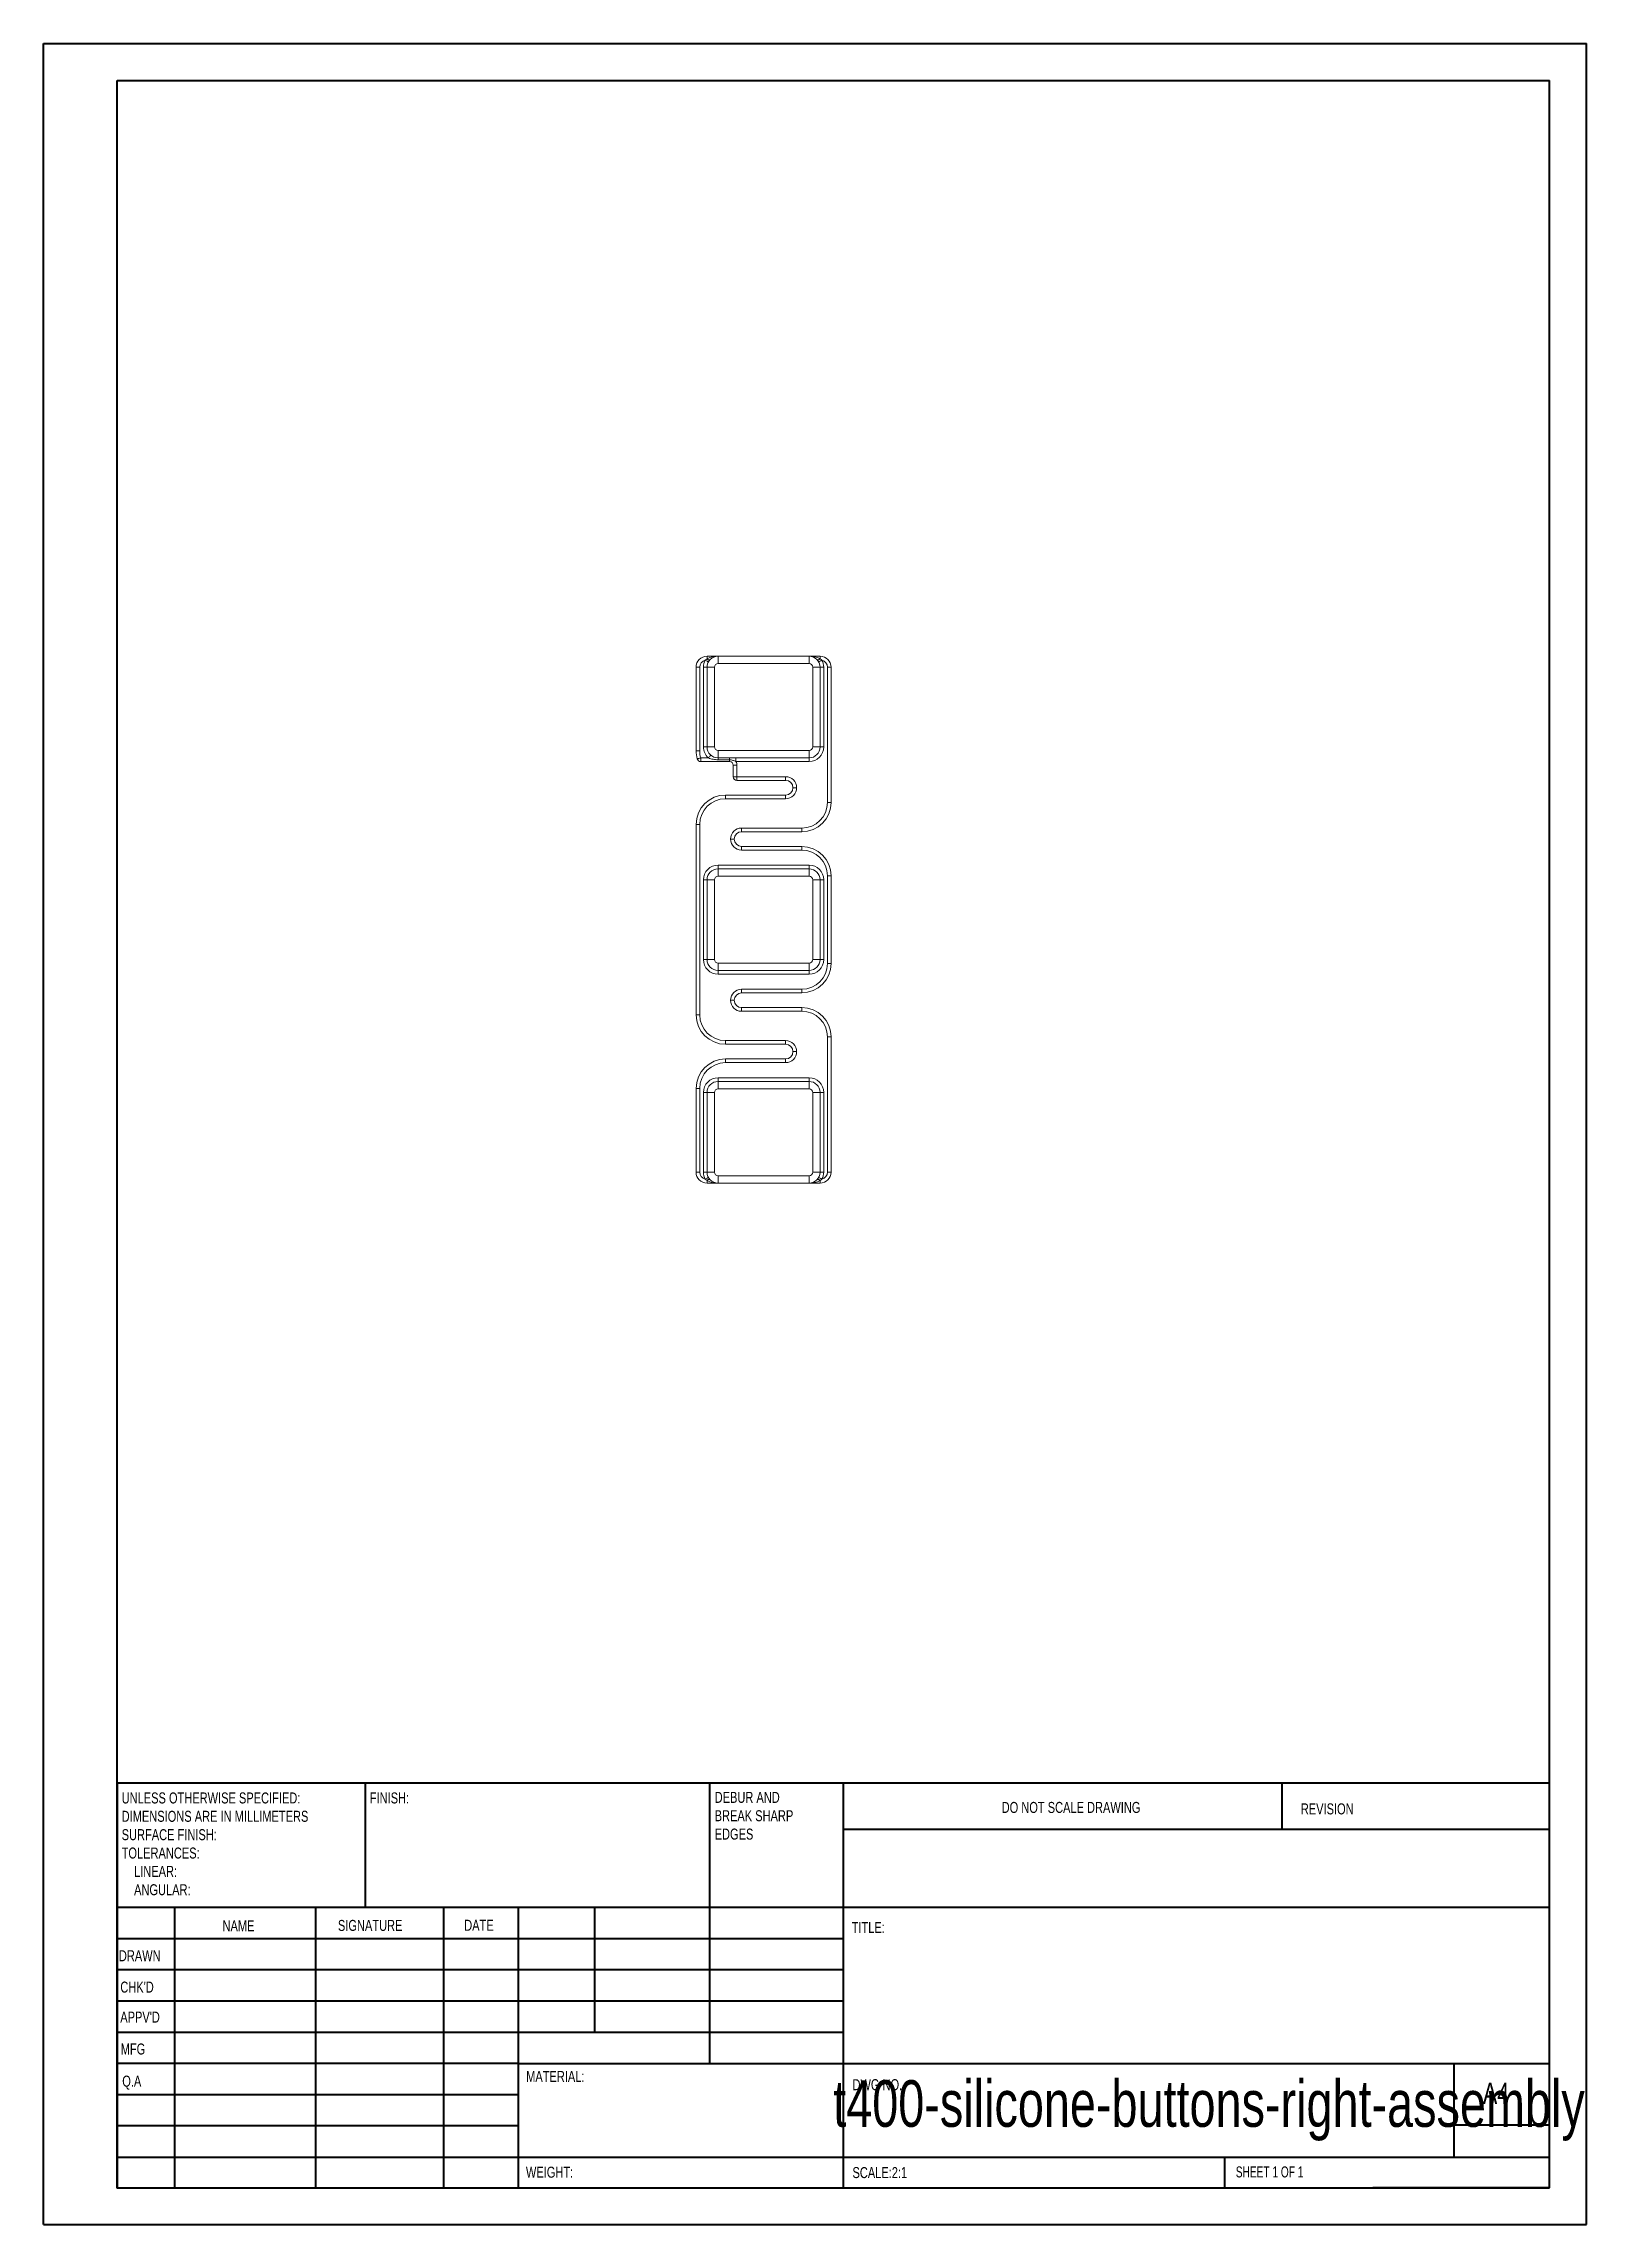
# Model space of a CAD drawing. Header units: millimetres. Extents: x 0 to 210, y 0 to 297.
import ezdxf

# ---------------------------------------------------------------- set-up
doc = ezdxf.new("R2010")
doc.units = ezdxf.units.MM
doc.styles.add('SLDTEXTSTYLE0', font='TXT', dxfattribs={"width": 0.75})
doc.styles.add('SLDTEXTSTYLE1', font='TXT', dxfattribs={"width": 0.6875})

# ---------------------------------------------------------------- blocks, each defined once
blk = doc.blocks.new('SW_NOTE_0')
at = {"color": 0, "linetype": 'Continuous', "lineweight": 0, "char_height": 1.5, "attachment_point": 1, "style": 'SLDTEXTSTYLE0'}
for s, insert in [('DEBUR AND', (0, 1.93)), ('BREAK SHARP', (0, -0.57)), ('EDGES', (0, -3.07))]:
    blk.add_mtext(s, dxfattribs=dict(at, insert=insert))
blk = doc.blocks.new('SW_NOTE_1')
at = {"color": 0, "linetype": 'Continuous', "lineweight": 0, "char_height": 1.5, "attachment_point": 1, "style": 'SLDTEXTSTYLE0'}
for s, insert in [('UNLESS OTHERWISE SPECIFIED:', (0, 1.93)), ('DIMENSIONS ARE IN MILLIMETERS', (0, -0.57)), ('TOLERANCES:', (0, -5.57)), ('SURFACE FINISH:', (0, -3.07)), ('LINEAR:', (1.69, -8.07)), ('ANGULAR:', (1.69, -10.57))]:
    blk.add_mtext(s, dxfattribs=dict(at, insert=insert))

msp = doc.modelspace()

# ---------------------------------------------------------------- linework, layer by layer
at = {"color": 7, "linetype": 'Continuous', "lineweight": 40}
for p, q in [((0.08, 0.21), (0.08, 297.21)), ((0.08, 297.21), (210.08, 297.21)), ((210.08, 0.21), (210.08, 297.21)), ((210.08, 292.21), (210.08, 297.21)), ((10.08, 292.21), (205.08, 292.21)), ((10.08, 5.21), (10.08, 292.21)), ((205.08, 5.21), (205.08, 292.21)), ((10.11, 60.37), (205.08, 60.37)), ((10.11, 60.37), (10.11, 5.12)), ((43.91, 43.37), (43.91, 60.37)), ((90.71, 60.37), (90.71, 22.12)), ((108.91, 60.37), (108.91, 5.12)), ((168.68, 54.09), (168.68, 60.46)), ((205.08, 54), (108.91, 54)), ((205.08, 43.37), (10.11, 43.37)), ((17.91, 43.37), (17.91, 5.12)), ((37.1, 43.37), (37.1, 5.12)), ((54.51, 43.37), (54.51, 5.12)), ((64.71, 5.12), (64.71, 43.37)), ((75.11, 26.37), (75.11, 43.37)), ((108.91, 39.12), (10.11, 39.12)), ((108.91, 34.87), (10.11, 34.87)), ((108.91, 30.62), (10.11, 30.62)), ((108.91, 26.37), (10.11, 26.37)), ((64.71, 22.12), (10.11, 22.12)), ((64.71, 22.12), (205.08, 22.12)), ((192.08, 9.46), (192.08, 22.21)), ((64.71, 17.87), (10.11, 17.87)), ((64.71, 13.62), (10.11, 13.62)), ((205.08, 13.71), (192.08, 13.71)), ((10.11, 9.37), (205.08, 9.37)), ((160.88, 5.21), (160.88, 9.46)), ((10.08, 5.21), (205.08, 5.21)), ((205.08, 5.21), (180.99, 5.21)), ((0.08, 0.21), (210.08, 0.21))]:
    msp.add_line(p, q, dxfattribs=at)
at = {"color": 7, "linetype": 'Continuous', "lineweight": 15}
for p, q in [((88.89, 212.28), (89.39, 212.28)), ((88.89, 200.88), (88.89, 212.28)), ((89.39, 212.28), (89.39, 200.88)), ((89.89, 201.44), (89.89, 212.28)), ((90.39, 212.28), (89.89, 212.28)), ((90.39, 213.78), (90.39, 213.45)), ((90.39, 213.78), (91.89, 213.78)), ((91.39, 212.28), (90.39, 212.28)), ((90.39, 201.44), (90.39, 212.28)), ((91.39, 212.28), (91.39, 201.44)), ((91.89, 213.78), (91.89, 212.78)), ((91.89, 213.78), (104.27, 213.78)), ((104.27, 212.78), (91.89, 212.78)), ((104.27, 212.78), (104.27, 213.78)), ((104.27, 213.78), (105.77, 213.78)), ((104.77, 201.44), (104.77, 212.28)), ((105.77, 212.28), (104.77, 212.28)), ((105.77, 213.45), (105.77, 213.78)), ((105.77, 212.28), (105.77, 201.44)), ((105.77, 212.28), (106.27, 212.28)), ((106.27, 212.28), (106.27, 201.44)), ((106.77, 212.28), (107.27, 212.28)), ((106.77, 193.88), (106.77, 212.28)), ((107.27, 212.28), (107.27, 193.88)), ((88.89, 200.88), (89.39, 200.88)), ((89.52, 199.44), (89.52, 199.94)), ((89.52, 199.94), (90.57, 199.94)), ((93.45, 199.44), (89.52, 199.44)), ((90.39, 201.44), (89.89, 201.44)), ((90.39, 201.44), (91.39, 201.44)), ((91.89, 200.94), (104.27, 200.94)), ((91.89, 200.94), (91.89, 199.94)), ((104.27, 199.94), (91.89, 199.94)), ((91.89, 199.94), (91.89, 199.69)), ((93.45, 199.69), (91.89, 199.69)), ((93.45, 199.94), (93.45, 199.69)), ((93.45, 199.44), (93.45, 199.69)), ((94.32, 199.94), (94.32, 199.44)), ((104.27, 199.44), (94.32, 199.44)), ((104.27, 199.94), (104.27, 200.94)), ((104.27, 199.94), (104.27, 199.44)), ((104.77, 201.44), (105.77, 201.44)), ((105.77, 201.44), (106.27, 201.44)), ((93.95, 198.94), (94.45, 198.94)), ((93.95, 197.38), (93.95, 198.94)), ((93.95, 197.38), (94.45, 197.38)), ((94.45, 198.94), (94.45, 197.38)), ((94.45, 197.38), (101.08, 197.38)), ((94.45, 196.88), (94.45, 197.38)), ((101.08, 196.88), (94.45, 196.88)), ((101.08, 196.88), (101.08, 197.38)), ((92.89, 194.88), (101.08, 194.88)), ((92.89, 194.88), (92.89, 194.38)), ((101.08, 194.38), (92.89, 194.38)), ((101.08, 194.88), (101.08, 194.38)), ((102.08, 195.88), (102.58, 195.88)), ((106.77, 193.88), (107.27, 193.88)), ((88.89, 190.88), (89.39, 190.88)), ((88.89, 164.93), (88.89, 190.88)), ((89.39, 190.88), (89.39, 164.93)), ((95.08, 190.38), (103.27, 190.38)), ((95.08, 190.38), (95.08, 189.88)), ((103.27, 190.38), (103.27, 189.88)), ((93.58, 188.88), (94.08, 188.88)), ((103.27, 189.88), (95.08, 189.88)), ((95.08, 187.38), (95.08, 187.88)), ((95.08, 187.88), (103.27, 187.88)), ((103.27, 187.38), (95.08, 187.38)), ((103.27, 187.38), (103.27, 187.88)), ((91.89, 185.33), (91.89, 184.83)), ((91.89, 185.33), (104.27, 185.33)), ((91.89, 184.83), (91.89, 183.83)), ((91.89, 184.83), (104.27, 184.83)), ((104.27, 185.33), (104.27, 184.83)), ((104.27, 183.83), (104.27, 184.83)), ((90.39, 183.33), (89.89, 183.33)), ((89.89, 172.48), (89.89, 183.33)), ((91.39, 183.33), (90.39, 183.33)), ((90.39, 172.48), (90.39, 183.33)), ((91.39, 183.33), (91.39, 172.48)), ((104.27, 183.83), (91.89, 183.83)), ((105.77, 183.33), (104.77, 183.33)), ((104.77, 172.48), (104.77, 183.33)), ((105.77, 183.33), (105.77, 172.48)), ((106.27, 183.33), (105.77, 183.33)), ((106.27, 183.33), (106.27, 172.48)), ((106.77, 171.93), (106.77, 183.88)), ((106.77, 183.88), (107.27, 183.88)), ((107.27, 183.88), (107.27, 171.93)), ((90.39, 172.48), (89.89, 172.48)), ((90.39, 172.48), (91.39, 172.48)), ((104.77, 172.48), (105.77, 172.48)), ((106.27, 172.48), (105.77, 172.48)), ((91.89, 171.98), (104.27, 171.98)), ((91.89, 171.98), (91.89, 170.98)), ((104.27, 170.98), (91.89, 170.98)), ((91.89, 170.98), (91.89, 170.48)), ((104.27, 170.48), (91.89, 170.48)), ((104.27, 170.98), (104.27, 171.98)), ((104.27, 170.98), (104.27, 170.48)), ((106.77, 171.93), (107.27, 171.93)), ((93.58, 166.93), (94.08, 166.93)), ((95.08, 168.43), (103.27, 168.43)), ((95.08, 168.43), (95.08, 167.93)), ((103.27, 167.93), (95.08, 167.93)), ((103.27, 168.43), (103.27, 167.93)), ((88.89, 164.93), (89.39, 164.93)), ((95.08, 165.43), (95.08, 165.93)), ((95.08, 165.93), (103.27, 165.93)), ((103.27, 165.43), (95.08, 165.43)), ((103.27, 165.43), (103.27, 165.93)), ((92.89, 161.43), (101.08, 161.43)), ((92.89, 160.93), (92.89, 161.43)), ((101.08, 160.93), (92.89, 160.93)), ((101.08, 160.93), (101.08, 161.43)), ((106.77, 143.52), (106.77, 161.93)), ((106.77, 161.93), (107.27, 161.93)), ((107.27, 161.93), (107.27, 143.52)), ((92.89, 158.93), (92.89, 158.43)), ((92.89, 158.93), (101.08, 158.93)), ((101.08, 158.43), (92.89, 158.43)), ((101.08, 158.93), (101.08, 158.43)), ((102.08, 159.93), (102.58, 159.93)), ((88.89, 154.93), (89.39, 154.93)), ((88.89, 143.52), (88.89, 154.93)), ((89.39, 154.93), (89.39, 143.52)), ((91.89, 155.87), (91.89, 156.37)), ((91.89, 156.37), (104.27, 156.37)), ((91.89, 155.87), (91.89, 154.87)), ((91.89, 155.87), (104.27, 155.87)), ((104.27, 154.87), (91.89, 154.87)), ((104.27, 155.87), (104.27, 156.37)), ((104.27, 154.87), (104.27, 155.87)), ((89.89, 143.52), (89.89, 154.37)), ((90.39, 154.37), (89.89, 154.37)), ((91.39, 154.37), (90.39, 154.37)), ((90.39, 143.52), (90.39, 154.37)), ((91.39, 154.37), (91.39, 143.52)), ((104.77, 143.52), (104.77, 154.37)), ((105.77, 154.37), (104.77, 154.37)), ((105.77, 154.37), (105.77, 143.52)), ((105.77, 154.37), (106.27, 154.37)), ((106.27, 154.37), (106.27, 143.52)), ((88.89, 143.52), (89.39, 143.52)), ((90.39, 143.52), (89.89, 143.52)), ((90.39, 143.52), (91.39, 143.52)), ((91.89, 143.02), (104.27, 143.02)), ((91.89, 143.02), (91.89, 142.02)), ((104.27, 142.02), (104.27, 143.02)), ((104.77, 143.52), (105.77, 143.52)), ((105.77, 143.52), (106.27, 143.52)), ((106.77, 143.52), (107.27, 143.52)), ((90.39, 142.02), (90.39, 142.36)), ((91.89, 142.02), (90.39, 142.02)), ((104.27, 142.02), (91.89, 142.02)), ((105.77, 142.02), (104.27, 142.02)), ((105.77, 142.36), (105.77, 142.02))]:
    msp.add_line(p, q, dxfattribs=at)
at = {"color": 7, "linetype": 'Continuous', "lineweight": 15, "flags": 128}
for points in [[(90.58, 213.01), (90.57, 213.02), (90.54, 213.03), (90.5, 213.05), (90.45, 213.08), (90.38, 213.12), (90.31, 213.16), (90.22, 213.21), (90.14, 213.25)], [(105.59, 213.01), (105.59, 213.02), (105.62, 213.03), (105.66, 213.05), (105.71, 213.08), (105.78, 213.12), (105.86, 213.16), (105.94, 213.21), (106.02, 213.25)], [(89.04, 199.8), (89.05, 199.8), (89.07, 199.81), (89.12, 199.82), (89.18, 199.84), (89.25, 199.86), (89.34, 199.88), (89.43, 199.91), (89.52, 199.94)], [(90.9, 200.31), (90.89, 200.3), (90.87, 200.28), (90.84, 200.25), (90.8, 200.2), (90.75, 200.14), (90.69, 200.08), (90.63, 200.01), (90.57, 199.94)], [(90.58, 142.8), (90.57, 142.79), (90.54, 142.78), (90.5, 142.76), (90.45, 142.73), (90.38, 142.69), (90.31, 142.65), (90.22, 142.6), (90.14, 142.56)], [(105.59, 142.8), (105.59, 142.79), (105.62, 142.78), (105.66, 142.76), (105.71, 142.73), (105.78, 142.69), (105.86, 142.65), (105.94, 142.6), (106.02, 142.56)]]:
    msp.add_lwpolyline(points, dxfattribs=at)
at = {"color": 7, "linetype": 'Continuous', "lineweight": 15}
for centre, radius, start, end in [((90.39, 212.28), 1.5, 90, 180), ((90.39, 212.28), 1, 104.4775, 180), ((91.89, 212.28), 2, 151.045, 180), ((91.89, 212.28), 1.5, 90, 180), ((90.75, 213.74), 0.467, 219.5827, 271.8264), ((91.89, 212.28), 0.5, 90, 180), ((104.27, 212.28), 1.5, 0, 90), ((104.27, 212.28), 0.5, 0, 90), ((105.41, 213.74), 0.467, 268.1736, 320.4173), ((105.77, 212.28), 1.5, 0, 90), ((104.27, 212.28), 2, 0, 28.955), ((105.77, 212.28), 1, 0, 75.5225), ((92.89, 200.88), 4, 180, 195.6813), ((89.52, 199.94), 0.5, 195.6813, 270), ((92.89, 200.88), 3.5, 180, 195.6813), ((91.89, 201.44), 2, 180, 228.5904), ((91.89, 201.44), 1.5, 180, 270), ((91.89, 201.44), 0.5, 180, 270), ((93.45, 198.94), 0.5, 0, 90), ((93.45, 198.94), 1, 0, 30), ((104.27, 201.44), 0.5, 270, 0), ((104.27, 201.44), 1.5, 270, 0), ((104.27, 201.44), 2, 270, 0), ((94.45, 197.38), 0.5, 180, 270), ((101.08, 195.88), 1.5, 0, 90), ((101.08, 195.88), 1, 0, 90), ((92.89, 190.88), 4, 90, 180), ((92.89, 190.88), 3.5, 90, 180), ((101.08, 195.88), 1.5, 270, 0), ((101.08, 195.88), 1, 270, 0), ((103.27, 193.88), 3.5, 270, 0), ((103.27, 193.88), 4, 270, 0), ((95.08, 188.88), 1.5, 90, 180), ((95.08, 188.88), 1.5, 180, 270), ((95.08, 188.88), 1, 90, 180), ((95.08, 188.88), 1, 180, 270), ((103.27, 183.88), 4, 0, 90), ((103.27, 183.88), 3.5, 0, 90), ((91.89, 183.33), 2, 90, 180), ((91.89, 183.33), 1.5, 90, 180), ((104.27, 183.33), 2, 0, 90), ((104.27, 183.33), 1.5, 0, 90), ((91.89, 183.33), 0.5, 90, 180), ((104.27, 183.33), 0.5, 0, 90), ((91.89, 172.48), 2, 180, 270), ((91.89, 172.48), 1.5, 180, 270), ((91.89, 172.48), 0.5, 180, 270), ((104.27, 172.48), 0.5, 270, 0), ((104.27, 172.48), 1.5, 270, 0), ((104.27, 172.48), 2, 270, 0), ((103.27, 171.93), 3.5, 270, 0), ((103.27, 171.93), 4, 270, 0), ((95.08, 166.93), 1.5, 90, 180), ((95.08, 166.93), 1.5, 180, 270), ((95.08, 166.93), 1, 90, 180), ((95.08, 166.93), 1, 180, 270), ((92.89, 164.93), 4, 180, 270), ((92.89, 164.93), 3.5, 180, 270), ((103.27, 161.93), 4, 0, 90), ((103.27, 161.93), 3.5, 0, 90), ((101.08, 159.93), 1.5, 0, 90), ((101.08, 159.93), 1, 0, 90), ((92.89, 154.93), 4, 90, 180), ((92.89, 154.93), 3.5, 90, 180), ((101.08, 159.93), 1.5, 270, 0), ((101.08, 159.93), 1, 270, 0), ((91.89, 154.37), 2, 90, 180), ((91.89, 154.37), 1.5, 90, 180), ((91.89, 154.37), 0.5, 90, 180), ((104.27, 154.37), 2, 0, 90), ((104.27, 154.37), 1.5, 0, 90), ((104.27, 154.37), 0.5, 0, 90), ((90.39, 143.52), 1.5, 180, 270), ((90.39, 143.52), 1, 180, 255.5225), ((91.89, 143.52), 2, 180, 208.955), ((91.89, 143.52), 1.5, 180, 270), ((91.89, 143.52), 0.5, 180, 270), ((104.27, 143.52), 0.5, 270, 0), ((104.27, 143.52), 1.5, 270, 0), ((105.77, 143.52), 1.5, 270, 0), ((104.27, 143.52), 2, 331.045, 0), ((105.77, 143.52), 1, 284.4775, 0), ((90.75, 142.07), 0.467, 88.1736, 140.4173), ((105.41, 142.07), 0.467, 39.5827, 91.8264)]:
    msp.add_arc(centre, radius, start, end, dxfattribs=at)
for points in [[(90.14, 213.25), (90.22, 213.32), (90.3, 213.39), (90.39, 213.45)], [(105.77, 213.45), (105.86, 213.39), (105.94, 213.32), (106.02, 213.25)], [(90.39, 142.36), (90.3, 142.42), (90.22, 142.48), (90.14, 142.56)], [(106.02, 142.56), (105.94, 142.48), (105.86, 142.42), (105.77, 142.36)]]:
    msp.add_open_spline(points, degree=3, dxfattribs=at)
for points in [[(90.39, 213.45), (90.62, 213.58), (90.87, 213.66), (91.38, 213.76), (91.63, 213.78), (91.89, 213.78)], [(105.77, 213.45), (105.54, 213.58), (105.29, 213.66), (104.78, 213.76), (104.53, 213.78), (104.27, 213.78)], [(91.89, 199.69), (91.66, 199.69), (91.44, 199.71), (90.99, 199.78), (90.77, 199.84), (90.57, 199.94)], [(94.32, 199.44), (94.17, 199.49), (94.04, 199.55), (93.75, 199.65), (93.61, 199.69), (93.45, 199.69)], [(90.39, 142.36), (90.62, 142.23), (90.87, 142.15), (91.38, 142.05), (91.63, 142.02), (91.89, 142.02)], [(105.77, 142.36), (105.54, 142.23), (105.29, 142.15), (104.78, 142.05), (104.53, 142.02), (104.27, 142.02)]]:
    msp.add_open_spline(points, degree=3, knots=[0, 0, 0, 0, 0.5, 0.5, 1, 1, 1, 1], dxfattribs=at)

# ---------------------------------------------------------------- block references
at = {"color": 7, "linetype": 'Continuous', "lineweight": 0}
for name, p in [('SW_NOTE_1', (10.7, 57.11)), ('SW_NOTE_0', (91.42, 57.19))]:
    msp.add_blockref(name, p, dxfattribs=at)

# ---------------------------------------------------------------- texts
for s, insert, char_height, attachment_point, style in [('FINISH:', (44.48, 59.04), 1.5, 1, 'SLDTEXTSTYLE0'), ('DO NOT SCALE DRAWING', (130.49, 57.75), 1.5, 1, 'SLDTEXTSTYLE0'), ('REVISION', (171.21, 57.55), 1.5, 1, 'SLDTEXTSTYLE0'), ('NAME', (24.43, 41.62), 1.5, 1, 'SLDTEXTSTYLE0'), ('SIGNATURE', (40.14, 41.68), 1.5, 1, 'SLDTEXTSTYLE0'), ('DATE', (57.33, 41.7), 1.5, 1, 'SLDTEXTSTYLE0'), ('TITLE:', (110.07, 41.4), 1.5, 1, 'SLDTEXTSTYLE0'), ('DRAWN', (10.32, 37.55), 1.5, 1, 'SLDTEXTSTYLE0'), ("CHK'D", (10.52, 33.28), 1.5, 1, 'SLDTEXTSTYLE0'), ("APPV'D", (10.51, 29.19), 1.5, 1, 'SLDTEXTSTYLE0'), ('MFG', (10.57, 24.85), 1.5, 1, 'SLDTEXTSTYLE0'), ('MATERIAL:', (65.76, 21.11), 1.5, 1, 'SLDTEXTSTYLE0'), ('Q.A', (10.78, 20.47), 1.5, 1, 'SLDTEXTSTYLE0'), ('t400-silicone-buttons-right-assembly', (158.71, 19.85), 6.35, 2, 'SLDTEXTSTYLE0'), ('DWG NO.', (110.18, 19.99), 1.5, 1, 'SLDTEXTSTYLE0'), ('A4', (196, 19.52), 2.91, 1, 'SLDTEXTSTYLE0'), ('WEIGHT:', (65.73, 8.07), 1.499, 1, 'SLDTEXTSTYLE0'), ('SCALE:2:1', (110.18, 8.02), 1.5, 1, 'SLDTEXTSTYLE0'), ('SHEET 1 OF 1', (162.36, 8.11), 1.5, 1, 'SLDTEXTSTYLE1')]:
    msp.add_mtext(s, dxfattribs=dict(at, insert=insert, char_height=char_height, attachment_point=attachment_point, style=style))

doc.saveas('drawing.dxf')
